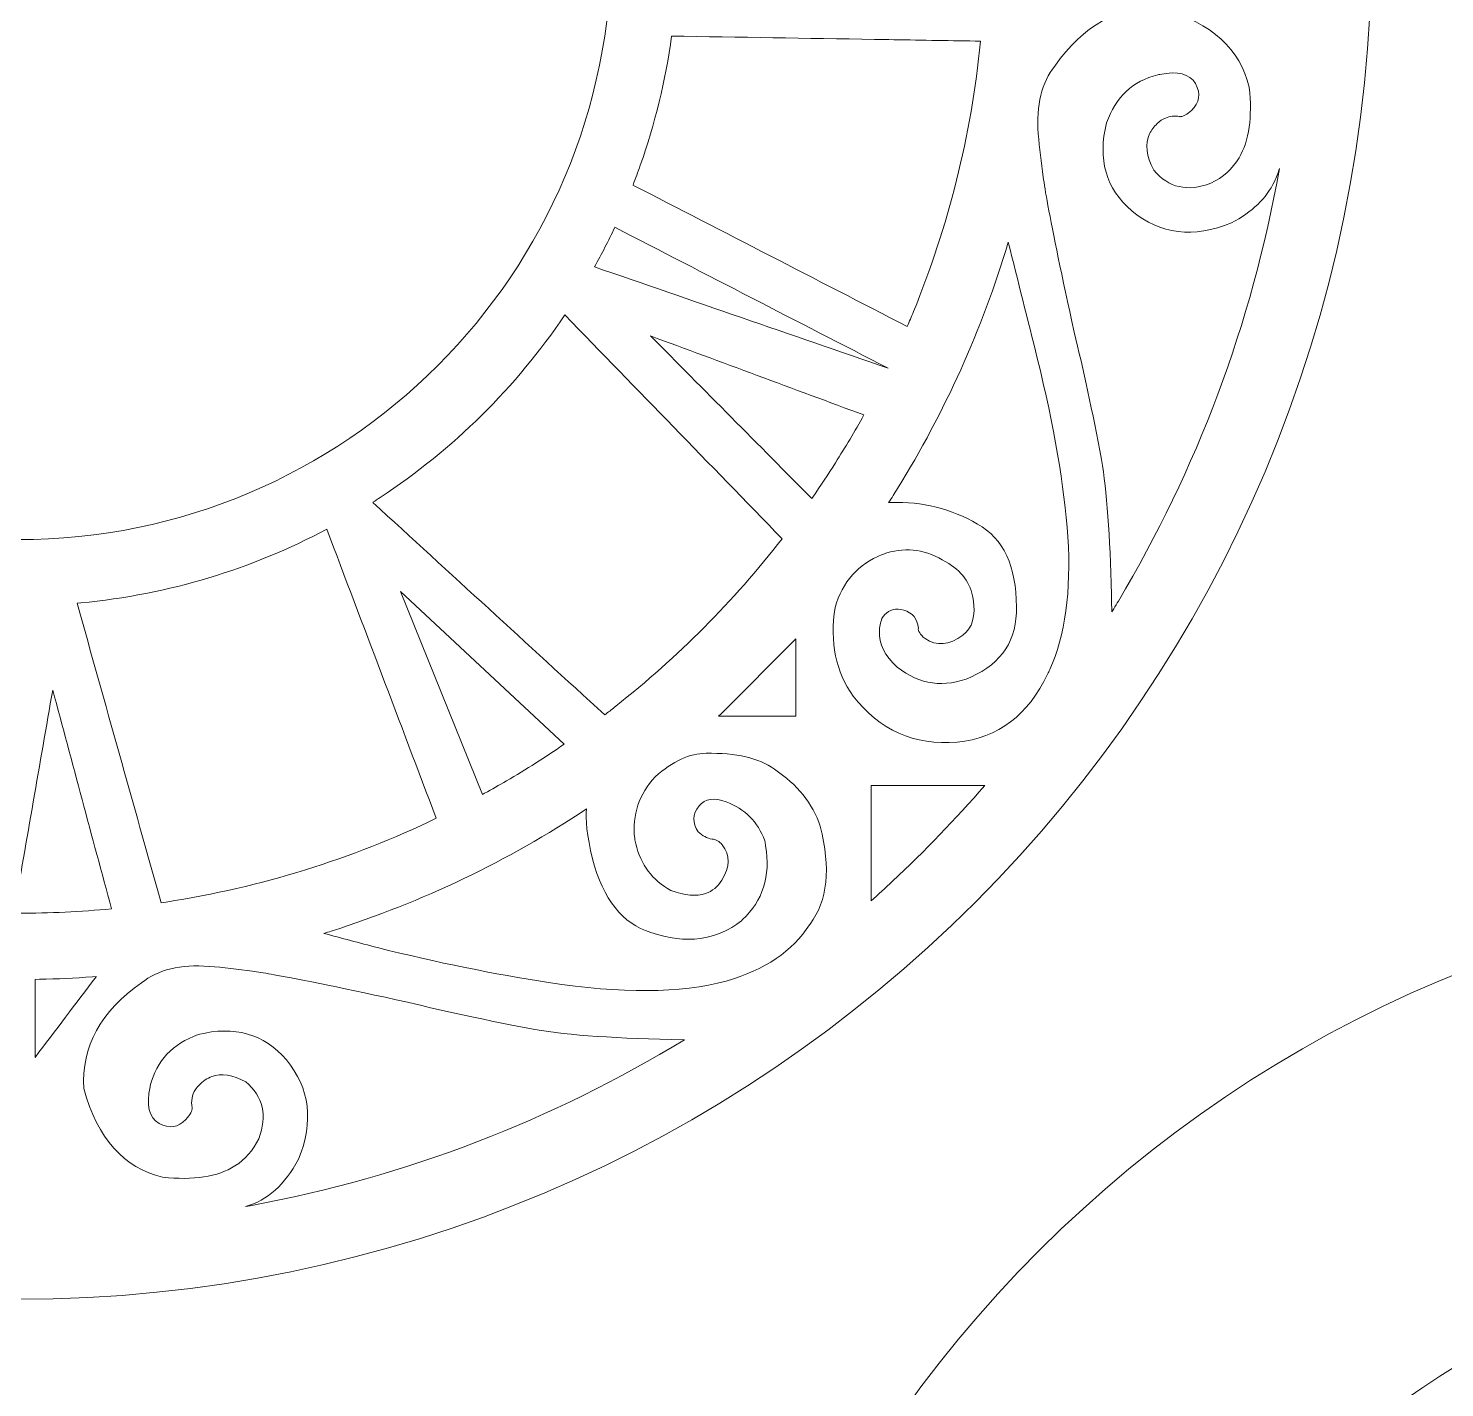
# Model space of a CAD drawing. Header units: inches. Extents: x -28.6 to 20.8, y -14.2 to 28.3.
# Drawn here: x 8.358 to 10.556, y 2.461 to 4.571 of the extents above; entities that cross this region are included whole.
import ezdxf

# ---------------------------------------------------------------- set-up
doc = ezdxf.new("R2010")
doc.units = ezdxf.units.IN
doc.header["$MEASUREMENT"] = 0
doc.layers.add('Layer 1', color=7, linetype='Continuous')

msp = doc.modelspace()

# ---------------------------------------------------------------- linework, layer by layer
at = {"layer": 'Layer 1', "color": 1, "lineweight": 9}
for points, knots in [([(6.2421, 4.7015), (6.2421, 3.5403), (7.1825, 2.5985), (8.3421, 2.5985), (8.3421, 2.5985), (9.5017, 2.5985), (10.4421, 3.5403), (10.4421, 4.7015)], [0, 0, 0, 0, 0.5, 0.5, 0.5, 0.5, 1, 1, 1, 1]), ([(7.4213, 4.6998), (7.4213, 4.1906), (7.8336, 3.7777), (8.3421, 3.7777), (8.3421, 3.7777), (8.8506, 3.7777), (9.2629, 4.1906), (9.2629, 4.6998)], [0, 0, 0, 0, 0.5, 0.5, 0.5, 0.5, 1, 1, 1, 1]), ([(9.9329, 4.3405), (9.9295, 4.3634), (9.9269, 4.3858), (9.9252, 4.4076), (9.9252, 4.4076), (9.9217, 4.4524), (9.9303, 4.4874), (9.9508, 4.5128), (9.9508, 4.5128), (9.9948, 4.5762), (10.0496, 4.6061), (10.115, 4.6025)], [0, 0, 0, 0, 0.333333, 0.333333, 0.333333, 0.333333, 0.666667, 0.666667, 0.666667, 0.666667, 1, 1, 1, 1]), ([(10.115, 4.6025), (10.115, 4.6025), (10.1189, 4.6014), (10.1189, 4.6014), (10.1189, 4.6014), (10.1943, 4.5794), (10.2388, 4.539), (10.2524, 4.48), (10.2524, 4.48), (10.2575, 4.4336), (10.2523, 4.3971), (10.2367, 4.3705), (10.2367, 4.3705), (10.2265, 4.3531), (10.2118, 4.3399), (10.1927, 4.3309), (10.1927, 4.3309), (10.1569, 4.3171), (10.1274, 4.3238), (10.1044, 4.3512), (10.1044, 4.3512), (10.0926, 4.3731), (10.0905, 4.392), (10.0979, 4.4078), (10.0979, 4.4078), (10.1006, 4.4134), (10.1045, 4.4187), (10.1097, 4.4236)], [0, 0, 0, 0, 0.142857, 0.142857, 0.142857, 0.142857, 0.285714, 0.285714, 0.285714, 0.285714, 0.428571, 0.428571, 0.428571, 0.428571, 0.571429, 0.571429, 0.571429, 0.571429, 0.714286, 0.714286, 0.714286, 0.714286, 0.857143, 0.857143, 0.857143, 0.857143, 1, 1, 1, 1]), ([(9.2963, 4.3281), (9.3002, 4.3383), (9.304, 4.3485), (9.3076, 4.3588), (9.3076, 4.3588), (9.3302, 4.4229), (9.3466, 4.4899), (9.3561, 4.5592)], [0, 0, 0, 0, 0.5, 0.5, 0.5, 0.5, 1, 1, 1, 1]), ([(9.3562, 4.5594), (9.4608, 4.5576), (9.5659, 4.5559), (9.6708, 4.5542), (9.6708, 4.5542), (9.6708, 4.5542), (9.6783, 4.554), (9.6783, 4.554), (9.6783, 4.554), (9.6783, 4.554), (9.6858, 4.5539), (9.6858, 4.5539), (9.6858, 4.5539), (9.6858, 4.5539), (9.6933, 4.5538), (9.6933, 4.5538), (9.6933, 4.5538), (9.6933, 4.5538), (9.7008, 4.5537), (9.7008, 4.5537), (9.7008, 4.5537), (9.7458, 4.5529), (9.7907, 4.5522), (9.8356, 4.5514)], [0, 0, 0, 0, 0.166667, 0.166667, 0.166667, 0.166667, 0.333333, 0.333333, 0.333333, 0.333333, 0.5, 0.5, 0.5, 0.5, 0.666667, 0.666667, 0.666667, 0.666667, 0.833333, 0.833333, 0.833333, 0.833333, 1, 1, 1, 1]), ([(9.7219, 4.1085), (9.7251, 4.1162), (9.7284, 4.1239), (9.7315, 4.1316), (9.7315, 4.1316), (9.7853, 4.2632), (9.821, 4.4041), (9.8356, 4.5513)], [0, 0, 0, 0, 0.5, 0.5, 0.5, 0.5, 1, 1, 1, 1]), ([(10.1446, 4.4343), (10.1451, 4.4342), (10.1456, 4.4342), (10.1461, 4.4343), (10.1461, 4.4343), (10.1505, 4.4346), (10.156, 4.4378), (10.1627, 4.4439), (10.1627, 4.4439), (10.1755, 4.4558), (10.1777, 4.4697), (10.1691, 4.4856), (10.1691, 4.4856), (10.1599, 4.5007), (10.1414, 4.5055), (10.1136, 4.4998), (10.1136, 4.4998), (10.1126, 4.4996), (10.1116, 4.4994), (10.1105, 4.4992), (10.1105, 4.4992), (10.0716, 4.4895), (10.0451, 4.4646), (10.0311, 4.4247)], [0, 0, 0, 0, 0.166667, 0.166667, 0.166667, 0.166667, 0.333333, 0.333333, 0.333333, 0.333333, 0.5, 0.5, 0.5, 0.5, 0.666667, 0.666667, 0.666667, 0.666667, 0.833333, 0.833333, 0.833333, 0.833333, 1, 1, 1, 1]), ([(10.0311, 4.4247), (10.0169, 4.3684), (10.0299, 4.3228), (10.0702, 4.2879), (10.0702, 4.2879), (10.1146, 4.2514), (10.1661, 4.2452), (10.2248, 4.2693), (10.2248, 4.2693), (10.2569, 4.2862), (10.2792, 4.3076), (10.2916, 4.3335), (10.2916, 4.3335), (10.2948, 4.34), (10.2973, 4.3467), (10.2992, 4.3537)], [0, 0, 0, 0, 0.25, 0.25, 0.25, 0.25, 0.5, 0.5, 0.5, 0.5, 0.75, 0.75, 0.75, 0.75, 1, 1, 1, 1]), ([(10.1097, 4.4236), (10.1136, 4.4274), (10.1179, 4.4302), (10.1223, 4.4321), (10.1223, 4.4321), (10.1292, 4.4351), (10.1366, 4.4358), (10.1446, 4.4343)], [0, 0, 0, 0, 0.5, 0.5, 0.5, 0.5, 1, 1, 1, 1]), ([(10.0392, 3.6654), (10.0392, 3.6654), (10.0423, 3.6705), (10.0423, 3.6705), (10.0423, 3.6705), (10.0447, 3.6745), (10.0471, 3.6784), (10.0494, 3.6824), (10.0494, 3.6824), (10.1706, 3.8856), (10.2566, 4.1121), (10.2992, 4.3537)], [0, 0, 0, 0, 0.333333, 0.333333, 0.333333, 0.333333, 0.666667, 0.666667, 0.666667, 0.666667, 1, 1, 1, 1]), ([(10.0392, 3.6654), (10.039, 3.6747), (10.0388, 3.6838), (10.0386, 3.6927), (10.0386, 3.6927), (10.0365, 3.7841), (10.0314, 3.8538), (10.0233, 3.9023), (10.0233, 3.9023), (10.0092, 3.9763), (9.9951, 4.0422), (9.9808, 4.0999), (9.9808, 4.0999), (9.9616, 4.1881), (9.948, 4.2536), (9.9401, 4.2963), (9.9401, 4.2963), (9.9365, 4.3158), (9.9341, 4.3305), (9.9329, 4.3405)], [0, 0, 0, 0, 0.2, 0.2, 0.2, 0.2, 0.4, 0.4, 0.4, 0.4, 0.6, 0.6, 0.6, 0.6, 0.8, 0.8, 0.8, 0.8, 1, 1, 1, 1]), ([(9.2365, 4.2011), (9.3876, 4.1489), (9.5411, 4.0959), (9.6922, 4.0437), (9.6922, 4.0437), (9.5508, 4.1165), (9.4094, 4.1896), (9.268, 4.2625)], [0, 0, 0, 0, 0.5, 0.5, 0.5, 0.5, 1, 1, 1, 1]), ([(9.6929, 3.8351), (9.6976, 3.8424), (9.7022, 3.8497), (9.7067, 3.857), (9.7067, 3.857), (9.7797, 3.9751), (9.8379, 4.1034), (9.8786, 4.2393)], [0, 0, 0, 0, 0.5, 0.5, 0.5, 0.5, 1, 1, 1, 1]), ([(9.9396, 3.5691), (9.9407, 3.5714), (9.9418, 3.5736), (9.9429, 3.576), (9.9429, 3.576), (9.9669, 3.6287), (9.9763, 3.6974), (9.971, 3.7822), (9.971, 3.7822), (9.9655, 3.8607), (9.9497, 3.9531), (9.9236, 4.0594), (9.9236, 4.0594), (9.9086, 4.1193), (9.8936, 4.1793), (9.8786, 4.2393)], [0, 0, 0, 0, 0.25, 0.25, 0.25, 0.25, 0.5, 0.5, 0.5, 0.5, 0.75, 0.75, 0.75, 0.75, 1, 1, 1, 1]), ([(8.8927, 3.8357), (8.8965, 3.8382), (8.9003, 3.8406), (8.9041, 3.8432), (8.9041, 3.8432), (9.0172, 3.9177), (9.1147, 4.0141), (9.1905, 4.1264)], [0, 0, 0, 0, 0.5, 0.5, 0.5, 0.5, 1, 1, 1, 1]), ([(9.5736, 3.8415), (9.5736, 3.8415), (9.5752, 3.8438), (9.5752, 3.8438), (9.5752, 3.8438), (9.5873, 3.8613), (9.5991, 3.879), (9.6104, 3.897), (9.6104, 3.897), (9.6258, 3.9213), (9.6405, 3.946), (9.6545, 3.9712)], [0, 0, 0, 0, 0.333333, 0.333333, 0.333333, 0.333333, 0.666667, 0.666667, 0.666667, 0.666667, 1, 1, 1, 1]), ([(9.6825, 3.6553), (9.6801, 3.6486), (9.6787, 3.6421), (9.6785, 3.6356), (9.6785, 3.6356), (9.6777, 3.6159), (9.6869, 3.5973), (9.7061, 3.5798), (9.7061, 3.5798), (9.7411, 3.5522), (9.7793, 3.547), (9.8207, 3.5643), (9.8207, 3.5643), (9.8691, 3.5864), (9.8925, 3.6227), (9.8911, 3.6732), (9.8911, 3.6732), (9.8913, 3.7364), (9.8712, 3.7793), (9.8308, 3.8019), (9.8308, 3.8019), (9.7898, 3.8258), (9.745, 3.837), (9.6969, 3.8353), (9.6969, 3.8353), (9.6969, 3.8353), (9.6929, 3.8351), (9.6929, 3.8351)], [0, 0, 0, 0, 0.142857, 0.142857, 0.142857, 0.142857, 0.285714, 0.285714, 0.285714, 0.285714, 0.428571, 0.428571, 0.428571, 0.428571, 0.571429, 0.571429, 0.571429, 0.571429, 0.714286, 0.714286, 0.714286, 0.714286, 0.857143, 0.857143, 0.857143, 0.857143, 1, 1, 1, 1]), ([(8.4337, 3.6789), (8.4337, 3.6789), (8.4394, 3.6795), (8.4394, 3.6795), (8.4394, 3.6795), (8.5763, 3.6924), (8.7053, 3.7323), (8.8212, 3.7939)], [0, 0, 0, 0, 0.5, 0.5, 0.5, 0.5, 1, 1, 1, 1]), ([(9.2523, 3.5057), (9.2523, 3.5057), (9.2545, 3.5073), (9.2545, 3.5073), (9.2545, 3.5073), (9.2595, 3.5112), (9.2645, 3.5151), (9.2695, 3.5191), (9.2695, 3.5191), (9.3657, 3.5949), (9.4524, 3.6823), (9.5276, 3.7791)], [0, 0, 0, 0, 0.333333, 0.333333, 0.333333, 0.333333, 0.666667, 0.666667, 0.666667, 0.666667, 1, 1, 1, 1]), ([(9.6825, 3.6553), (9.6838, 3.6574), (9.6852, 3.6592), (9.6866, 3.6608), (9.6866, 3.6608), (9.6944, 3.6693), (9.7043, 3.6718), (9.7163, 3.6682), (9.7163, 3.6682), (9.7301, 3.6643), (9.7376, 3.655), (9.739, 3.6401), (9.739, 3.6401), (9.7384, 3.6359), (9.7418, 3.6305), (9.7494, 3.6241), (9.7494, 3.6241), (9.7675, 3.612), (9.787, 3.6138), (9.808, 3.6294), (9.808, 3.6294), (9.8229, 3.6406), (9.8283, 3.6593), (9.824, 3.6858), (9.824, 3.6858), (9.8204, 3.7101), (9.8062, 3.7292), (9.7816, 3.7432), (9.7816, 3.7432), (9.7523, 3.7618), (9.7218, 3.7664), (9.6901, 3.757), (9.6901, 3.757), (9.6877, 3.7563), (9.6854, 3.7555), (9.683, 3.7547), (9.683, 3.7547), (9.6456, 3.7397), (9.6212, 3.7123), (9.6097, 3.6724), (9.6097, 3.6724), (9.6016, 3.6182), (9.611, 3.5724), (9.6379, 3.5349)], [0, 0, 0, 0, 0.090909, 0.090909, 0.090909, 0.090909, 0.181818, 0.181818, 0.181818, 0.181818, 0.272727, 0.272727, 0.272727, 0.272727, 0.363636, 0.363636, 0.363636, 0.363636, 0.454545, 0.454545, 0.454545, 0.454545, 0.545455, 0.545455, 0.545455, 0.545455, 0.636364, 0.636364, 0.636364, 0.636364, 0.727273, 0.727273, 0.727273, 0.727273, 0.818182, 0.818182, 0.818182, 0.818182, 0.909091, 0.909091, 0.909091, 0.909091, 1, 1, 1, 1]), ([(9.1894, 3.4601), (9.1894, 3.4601), (8.9356, 3.6971), (8.9356, 3.6971), (8.9356, 3.6971), (8.9356, 3.6971), (8.9356, 3.6971), (8.9356, 3.6971)], [0, 0, 0, 0, 0.5, 0.5, 0.5, 0.5, 1, 1, 1, 1]), ([(9.0628, 3.3821), (9.0628, 3.3821), (8.9356, 3.6971), (8.9356, 3.6971), (8.9356, 3.6971), (8.9356, 3.6971), (8.9356, 3.6971), (8.9356, 3.6971)], [0, 0, 0, 0, 0.5, 0.5, 0.5, 0.5, 1, 1, 1, 1]), ([(9.5489, 3.5037), (9.5489, 3.5037), (9.5489, 3.5055), (9.5489, 3.5055), (9.5489, 3.5055), (9.5489, 3.5055), (9.5489, 3.5074), (9.5489, 3.5074), (9.5489, 3.5074), (9.5489, 3.5074), (9.5489, 3.5076), (9.5489, 3.5076), (9.5489, 3.5076), (9.5489, 3.5076), (9.5489, 3.6236), (9.5489, 3.6236), (9.5489, 3.6236), (9.5489, 3.6236), (9.4328, 3.5075), (9.4328, 3.5075), (9.4328, 3.5075), (9.4328, 3.5075), (9.429, 3.5037), (9.429, 3.5037)], [0, 0, 0, 0, 0.166667, 0.166667, 0.166667, 0.166667, 0.333333, 0.333333, 0.333333, 0.333333, 0.5, 0.5, 0.5, 0.5, 0.666667, 0.666667, 0.666667, 0.666667, 0.833333, 0.833333, 0.833333, 0.833333, 1, 1, 1, 1]), ([(9.6379, 3.5349), (9.6786, 3.4819), (9.7324, 3.458), (9.7994, 3.4633), (9.7994, 3.4633), (9.8628, 3.4701), (9.9096, 3.5054), (9.9396, 3.5691)], [0, 0, 0, 0, 0.5, 0.5, 0.5, 0.5, 1, 1, 1, 1]), ([(9.0628, 3.3821), (9.0628, 3.3821), (9.066, 3.3839), (9.066, 3.3839), (9.066, 3.3839), (9.0773, 3.3901), (9.0886, 3.3966), (9.0998, 3.4031), (9.0998, 3.4031), (9.1304, 3.4211), (9.1603, 3.4401), (9.1894, 3.4601)], [0, 0, 0, 0, 0.333333, 0.333333, 0.333333, 0.333333, 0.666667, 0.666667, 0.666667, 0.666667, 1, 1, 1, 1]), ([(9.5007, 3.3103), (9.4897, 3.3397), (9.4698, 3.3598), (9.4408, 3.3706), (9.4408, 3.3706), (9.4225, 3.3778), (9.4085, 3.3758), (9.3987, 3.3645), (9.3987, 3.3645), (9.3885, 3.3514), (9.3881, 3.3379), (9.3975, 3.324), (9.3975, 3.324), (9.4039, 3.3179), (9.411, 3.3142), (9.4191, 3.3129), (9.4191, 3.3129), (9.4249, 3.3124), (9.4301, 3.3094), (9.4347, 3.304), (9.4347, 3.304), (9.4471, 3.288), (9.447, 3.2697), (9.4343, 3.2492), (9.4343, 3.2492), (9.4277, 3.2389), (9.4192, 3.232), (9.4089, 3.2285), (9.4089, 3.2285), (9.3946, 3.2235), (9.3766, 3.225), (9.3552, 3.2329), (9.3552, 3.2329), (9.3263, 3.2491), (9.3081, 3.2733), (9.3006, 3.3055), (9.3006, 3.3055), (9.3, 3.3082), (9.2994, 3.311), (9.2989, 3.3138), (9.2989, 3.3138), (9.2948, 3.3506), (9.3053, 3.3825), (9.3307, 3.4097), (9.3307, 3.4097), (9.358, 3.4339), (9.3843, 3.446), (9.4096, 3.446), (9.4096, 3.446), (9.4563, 3.4471), (9.4916, 3.4389), (9.5156, 3.4214), (9.5156, 3.4214), (9.5513, 3.3976), (9.575, 3.368), (9.5868, 3.3328), (9.5868, 3.3328), (9.6035, 3.2675), (9.5982, 3.2169), (9.5709, 3.1809)], [0, 0, 0, 0, 0.066667, 0.066667, 0.066667, 0.066667, 0.133333, 0.133333, 0.133333, 0.133333, 0.2, 0.2, 0.2, 0.2, 0.266667, 0.266667, 0.266667, 0.266667, 0.333333, 0.333333, 0.333333, 0.333333, 0.4, 0.4, 0.4, 0.4, 0.466667, 0.466667, 0.466667, 0.466667, 0.533333, 0.533333, 0.533333, 0.533333, 0.6, 0.6, 0.6, 0.6, 0.666667, 0.666667, 0.666667, 0.666667, 0.733333, 0.733333, 0.733333, 0.733333, 0.8, 0.8, 0.8, 0.8, 0.866667, 0.866667, 0.866667, 0.866667, 0.933333, 0.933333, 0.933333, 0.933333, 1, 1, 1, 1]), ([(9.8421, 3.396), (9.8421, 3.396), (9.8393, 3.396), (9.8393, 3.396), (9.8393, 3.396), (9.8393, 3.396), (9.8366, 3.396), (9.8366, 3.396), (9.8366, 3.396), (9.8366, 3.396), (9.8338, 3.396), (9.8338, 3.396), (9.8338, 3.396), (9.8338, 3.396), (9.8311, 3.396), (9.8311, 3.396), (9.8311, 3.396), (9.8311, 3.396), (9.8283, 3.396), (9.8283, 3.396), (9.8283, 3.396), (9.8283, 3.396), (9.8255, 3.396), (9.8255, 3.396), (9.8255, 3.396), (9.8255, 3.396), (9.8228, 3.396), (9.8228, 3.396), (9.8228, 3.396), (9.8228, 3.396), (9.82, 3.396), (9.82, 3.396), (9.82, 3.396), (9.82, 3.396), (9.8173, 3.396), (9.8173, 3.396), (9.8173, 3.396), (9.8173, 3.396), (9.8145, 3.396), (9.8145, 3.396), (9.8145, 3.396), (9.8145, 3.396), (9.8117, 3.396), (9.8117, 3.396), (9.8117, 3.396), (9.8117, 3.396), (9.809, 3.396), (9.809, 3.396), (9.809, 3.396), (9.809, 3.396), (9.8062, 3.396), (9.8062, 3.396), (9.8062, 3.396), (9.8062, 3.396), (9.8035, 3.396), (9.8035, 3.396), (9.8035, 3.396), (9.8035, 3.396), (9.8007, 3.396), (9.8007, 3.396), (9.8007, 3.396), (9.8007, 3.396), (9.798, 3.396), (9.798, 3.396), (9.798, 3.396), (9.798, 3.396), (9.7952, 3.396), (9.7952, 3.396), (9.7952, 3.396), (9.7952, 3.396), (9.7924, 3.396), (9.7924, 3.396), (9.7924, 3.396), (9.7924, 3.396), (9.7897, 3.396), (9.7897, 3.396), (9.7897, 3.396), (9.7897, 3.396), (9.7869, 3.396), (9.7869, 3.396), (9.7869, 3.396), (9.7869, 3.396), (9.7842, 3.396), (9.7842, 3.396), (9.7842, 3.396), (9.7842, 3.396), (9.7814, 3.396), (9.7814, 3.396), (9.7814, 3.396), (9.7814, 3.396), (9.7787, 3.396), (9.7787, 3.396), (9.7787, 3.396), (9.7787, 3.396), (9.7759, 3.396), (9.7759, 3.396), (9.7759, 3.396), (9.7759, 3.396), (9.7732, 3.396), (9.7732, 3.396), (9.7732, 3.396), (9.7732, 3.396), (9.7704, 3.396), (9.7704, 3.396), (9.7704, 3.396), (9.7704, 3.396), (9.7676, 3.396), (9.7676, 3.396), (9.7676, 3.396), (9.7676, 3.396), (9.7649, 3.396), (9.7649, 3.396), (9.7649, 3.396), (9.7649, 3.396), (9.7621, 3.396), (9.7621, 3.396), (9.7621, 3.396), (9.7621, 3.396), (9.7594, 3.396), (9.7594, 3.396), (9.7594, 3.396), (9.7594, 3.396), (9.7566, 3.396), (9.7566, 3.396), (9.7566, 3.396), (9.7566, 3.396), (9.7539, 3.396), (9.7539, 3.396), (9.7539, 3.396), (9.7539, 3.396), (9.7511, 3.396), (9.7511, 3.396), (9.7511, 3.396), (9.7511, 3.396), (9.7484, 3.396), (9.7484, 3.396), (9.7484, 3.396), (9.7484, 3.396), (9.7456, 3.396), (9.7456, 3.396), (9.7456, 3.396), (9.7456, 3.396), (9.7428, 3.396), (9.7428, 3.396), (9.7428, 3.396), (9.7428, 3.396), (9.7401, 3.396), (9.7401, 3.396), (9.7401, 3.396), (9.7401, 3.396), (9.7373, 3.396), (9.7373, 3.396), (9.7373, 3.396), (9.7373, 3.396), (9.7346, 3.396), (9.7346, 3.396), (9.7346, 3.396), (9.7346, 3.396), (9.7318, 3.396), (9.7318, 3.396), (9.7318, 3.396), (9.7318, 3.396), (9.7291, 3.396), (9.7291, 3.396), (9.7291, 3.396), (9.7291, 3.396), (9.7263, 3.396), (9.7263, 3.396), (9.7263, 3.396), (9.7263, 3.396), (9.7236, 3.396), (9.7236, 3.396), (9.7236, 3.396), (9.7236, 3.396), (9.7208, 3.396), (9.7208, 3.396), (9.7208, 3.396), (9.7208, 3.396), (9.7181, 3.396), (9.7181, 3.396), (9.7181, 3.396), (9.7181, 3.396), (9.7153, 3.396), (9.7153, 3.396), (9.7153, 3.396), (9.7153, 3.396), (9.7125, 3.396), (9.7125, 3.396), (9.7125, 3.396), (9.7125, 3.396), (9.7098, 3.396), (9.7098, 3.396), (9.7098, 3.396), (9.7098, 3.396), (9.707, 3.396), (9.707, 3.396), (9.707, 3.396), (9.707, 3.396), (9.7043, 3.396), (9.7043, 3.396), (9.7043, 3.396), (9.7043, 3.396), (9.7015, 3.396), (9.7015, 3.396), (9.7015, 3.396), (9.7015, 3.396), (9.6988, 3.396), (9.6988, 3.396), (9.6988, 3.396), (9.6988, 3.396), (9.696, 3.396), (9.696, 3.396), (9.696, 3.396), (9.696, 3.396), (9.6932, 3.396), (9.6932, 3.396), (9.6932, 3.396), (9.6932, 3.396), (9.6905, 3.396), (9.6905, 3.396), (9.6905, 3.396), (9.6905, 3.396), (9.6877, 3.396), (9.6877, 3.396), (9.6877, 3.396), (9.6877, 3.396), (9.685, 3.396), (9.685, 3.396), (9.685, 3.396), (9.685, 3.396), (9.6822, 3.396), (9.6822, 3.396), (9.6822, 3.396), (9.6822, 3.396), (9.6794, 3.396), (9.6794, 3.396), (9.6794, 3.396), (9.6794, 3.396), (9.6767, 3.396), (9.6767, 3.396), (9.6767, 3.396), (9.6767, 3.396), (9.6739, 3.396), (9.6739, 3.396), (9.6739, 3.396), (9.6739, 3.396), (9.6712, 3.396), (9.6712, 3.396), (9.6712, 3.396), (9.6712, 3.396), (9.6696, 3.396), (9.6696, 3.396), (9.6696, 3.396), (9.6696, 3.396), (9.6684, 3.396), (9.6684, 3.396), (9.6684, 3.396), (9.6684, 3.396), (9.6656, 3.396), (9.6656, 3.396)], [0, 0, 0, 0, 0.015385, 0.015385, 0.015385, 0.015385, 0.030769, 0.030769, 0.030769, 0.030769, 0.046154, 0.046154, 0.046154, 0.046154, 0.061538, 0.061538, 0.061538, 0.061538, 0.076923, 0.076923, 0.076923, 0.076923, 0.092308, 0.092308, 0.092308, 0.092308, 0.107692, 0.107692, 0.107692, 0.107692, 0.123077, 0.123077, 0.123077, 0.123077, 0.138462, 0.138462, 0.138462, 0.138462, 0.153846, 0.153846, 0.153846, 0.153846, 0.169231, 0.169231, 0.169231, 0.169231, 0.184615, 0.184615, 0.184615, 0.184615, 0.2, 0.2, 0.2, 0.2, 0.215385, 0.215385, 0.215385, 0.215385, 0.230769, 0.230769, 0.230769, 0.230769, 0.246154, 0.246154, 0.246154, 0.246154, 0.261538, 0.261538, 0.261538, 0.261538, 0.276923, 0.276923, 0.276923, 0.276923, 0.292308, 0.292308, 0.292308, 0.292308, 0.307692, 0.307692, 0.307692, 0.307692, 0.323077, 0.323077, 0.323077, 0.323077, 0.338462, 0.338462, 0.338462, 0.338462, 0.353846, 0.353846, 0.353846, 0.353846, 0.369231, 0.369231, 0.369231, 0.369231, 0.384615, 0.384615, 0.384615, 0.384615, 0.4, 0.4, 0.4, 0.4, 0.415385, 0.415385, 0.415385, 0.415385, 0.430769, 0.430769, 0.430769, 0.430769, 0.446154, 0.446154, 0.446154, 0.446154, 0.461538, 0.461538, 0.461538, 0.461538, 0.476923, 0.476923, 0.476923, 0.476923, 0.492308, 0.492308, 0.492308, 0.492308, 0.507692, 0.507692, 0.507692, 0.507692, 0.523077, 0.523077, 0.523077, 0.523077, 0.538462, 0.538462, 0.538462, 0.538462, 0.553846, 0.553846, 0.553846, 0.553846, 0.569231, 0.569231, 0.569231, 0.569231, 0.584615, 0.584615, 0.584615, 0.584615, 0.6, 0.6, 0.6, 0.6, 0.615385, 0.615385, 0.615385, 0.615385, 0.630769, 0.630769, 0.630769, 0.630769, 0.646154, 0.646154, 0.646154, 0.646154, 0.661538, 0.661538, 0.661538, 0.661538, 0.676923, 0.676923, 0.676923, 0.676923, 0.692308, 0.692308, 0.692308, 0.692308, 0.707692, 0.707692, 0.707692, 0.707692, 0.723077, 0.723077, 0.723077, 0.723077, 0.738462, 0.738462, 0.738462, 0.738462, 0.753846, 0.753846, 0.753846, 0.753846, 0.769231, 0.769231, 0.769231, 0.769231, 0.784615, 0.784615, 0.784615, 0.784615, 0.8, 0.8, 0.8, 0.8, 0.815385, 0.815385, 0.815385, 0.815385, 0.830769, 0.830769, 0.830769, 0.830769, 0.846154, 0.846154, 0.846154, 0.846154, 0.861538, 0.861538, 0.861538, 0.861538, 0.876923, 0.876923, 0.876923, 0.876923, 0.892308, 0.892308, 0.892308, 0.892308, 0.907692, 0.907692, 0.907692, 0.907692, 0.923077, 0.923077, 0.923077, 0.923077, 0.938462, 0.938462, 0.938462, 0.938462, 0.953846, 0.953846, 0.953846, 0.953846, 0.969231, 0.969231, 0.969231, 0.969231, 0.984615, 0.984615, 0.984615, 0.984615, 1, 1, 1, 1]), ([(9.6656, 3.2169), (9.6768, 3.2269), (9.6879, 3.2371), (9.6989, 3.2473), (9.6989, 3.2473), (9.7491, 3.2944), (9.7969, 3.344), (9.8421, 3.396)], [0, 0, 0, 0, 0.5, 0.5, 0.5, 0.5, 1, 1, 1, 1]), ([(8.5639, 3.214), (8.5639, 3.214), (8.5676, 3.2146), (8.5676, 3.2146), (8.5676, 3.2146), (8.5676, 3.2146), (8.5716, 3.2152), (8.5716, 3.2152), (8.5716, 3.2152), (8.7196, 3.2379), (8.8605, 3.2824), (8.9909, 3.3451)], [0, 0, 0, 0, 0.333333, 0.333333, 0.333333, 0.333333, 0.666667, 0.666667, 0.666667, 0.666667, 1, 1, 1, 1]), ([(8.8164, 3.1664), (8.8202, 3.1676), (8.8241, 3.1688), (8.8279, 3.17), (8.8279, 3.17), (8.9695, 3.2151), (9.1027, 3.2793), (9.2243, 3.3597)], [0, 0, 0, 0, 0.5, 0.5, 0.5, 0.5, 1, 1, 1, 1]), ([(9.4644, 3.1862), (9.426, 3.1553), (9.3792, 3.1493), (9.3238, 3.1681), (9.3238, 3.1681), (9.2802, 3.1813), (9.25, 3.2192), (9.2333, 3.2821), (9.2333, 3.2821), (9.2249, 3.3185), (9.2219, 3.3447), (9.2243, 3.3597)], [0, 0, 0, 0, 0.333333, 0.333333, 0.333333, 0.333333, 0.666667, 0.666667, 0.666667, 0.666667, 1, 1, 1, 1]), ([(9.5007, 3.3103), (9.5012, 3.3077), (9.5017, 3.3051), (9.5021, 3.3026), (9.5021, 3.3026), (9.5098, 3.2553), (9.4978, 3.2171), (9.4661, 3.1878), (9.4661, 3.1878), (9.4661, 3.1878), (9.4644, 3.1862), (9.4644, 3.1862)], [0, 0, 0, 0, 0.333333, 0.333333, 0.333333, 0.333333, 0.666667, 0.666667, 0.666667, 0.666667, 1, 1, 1, 1]), ([(11.3056, 3.2458), (12.3824, 3.2458), (13.2556, 2.3726), (13.2556, 1.2958), (13.2556, 1.2958), (13.2556, 0.2191), (12.3824, -0.6542), (11.3056, -0.6542), (11.3056, -0.6542), (10.2288, -0.6542), (9.3556, 0.2191), (9.3556, 1.2958), (9.3556, 1.2958), (9.3556, 2.3726), (10.2288, 3.2458), (11.3056, 3.2458)], [0, 0, 0, 0, 0.25, 0.25, 0.25, 0.25, 0.5, 0.5, 0.5, 0.5, 0.75, 0.75, 0.75, 0.75, 1, 1, 1, 1]), ([(8.3354, 3.1977), (8.3354, 3.1977), (8.3355, 3.1977), (8.3355, 3.1977), (8.3355, 3.1977), (8.3355, 3.1977), (8.3356, 3.1977), (8.3356, 3.1977), (8.3356, 3.1977), (8.3356, 3.1977), (8.3357, 3.1977), (8.3357, 3.1977), (8.3357, 3.1977), (8.3357, 3.1977), (8.3358, 3.1977), (8.3358, 3.1977), (8.3358, 3.1977), (8.3358, 3.1977), (8.3359, 3.1977), (8.3359, 3.1977), (8.3359, 3.1977), (8.3359, 3.1977), (8.3421, 3.1977), (8.3421, 3.1977), (8.3421, 3.1977), (8.391, 3.1977), (8.4393, 3.2001), (8.487, 3.2046)], [0, 0, 0, 0, 0.142857, 0.142857, 0.142857, 0.142857, 0.285714, 0.285714, 0.285714, 0.285714, 0.428571, 0.428571, 0.428571, 0.428571, 0.571429, 0.571429, 0.571429, 0.571429, 0.714286, 0.714286, 0.714286, 0.714286, 0.857143, 0.857143, 0.857143, 0.857143, 1, 1, 1, 1]), ([(9.1652, 3.0904), (9.0809, 3.1032), (8.9923, 3.1212), (8.8996, 3.1445), (8.8996, 3.1445), (8.8719, 3.1517), (8.8441, 3.1592), (8.8164, 3.1664)], [0, 0, 0, 0, 0.5, 0.5, 0.5, 0.5, 1, 1, 1, 1]), ([(9.5709, 3.1809), (9.5709, 3.1809), (9.5702, 3.1799), (9.5702, 3.1799), (9.5702, 3.1799), (9.5439, 3.1389), (9.5008, 3.1098), (9.441, 3.0925), (9.441, 3.0925), (9.3696, 3.0734), (9.2777, 3.0726), (9.1652, 3.0904)], [0, 0, 0, 0, 0.333333, 0.333333, 0.333333, 0.333333, 0.666667, 0.666667, 0.666667, 0.666667, 1, 1, 1, 1]), ([(8.4632, 3.0994), (8.4632, 3.0994), (8.4631, 3.0992), (8.4631, 3.0992), (8.4631, 3.0992), (8.4316, 3.0577), (8.4, 3.0156), (8.3686, 2.9741), (8.3686, 2.9741), (8.3686, 3.0143), (8.3688, 3.0549), (8.3688, 3.0951)], [0, 0, 0, 0, 0.333333, 0.333333, 0.333333, 0.333333, 0.666667, 0.666667, 0.666667, 0.666667, 1, 1, 1, 1]), ([(8.3688, 3.0951), (8.3688, 3.0951), (8.3751, 3.0952), (8.3751, 3.0952), (8.3751, 3.0952), (8.4027, 3.0958), (8.4302, 3.0971), (8.4574, 3.099), (8.4574, 3.099), (8.4574, 3.099), (8.4632, 3.0994), (8.4632, 3.0994)], [0, 0, 0, 0, 0.333333, 0.333333, 0.333333, 0.333333, 0.666667, 0.666667, 0.666667, 0.666667, 1, 1, 1, 1]), ([(8.7059, 3.1076), (8.683, 3.1111), (8.6606, 3.1136), (8.6388, 3.1153), (8.6388, 3.1153), (8.594, 3.1188), (8.559, 3.1103), (8.5336, 3.0897), (8.5336, 3.0897), (8.4702, 3.0457), (8.4403, 2.991), (8.4439, 2.9255)], [0, 0, 0, 0, 0.333333, 0.333333, 0.333333, 0.333333, 0.666667, 0.666667, 0.666667, 0.666667, 1, 1, 1, 1]), ([(9.376, 3.0015), (9.271, 3.0031), (9.1974, 3.0083), (9.144, 3.0173), (9.144, 3.0173), (9.07, 3.0313), (9.0042, 3.0454), (8.9465, 3.0597), (8.9465, 3.0597), (8.8505, 3.0807), (8.7814, 3.0949), (8.7393, 3.1023), (8.7393, 3.1023), (8.7269, 3.1045), (8.7169, 3.1062), (8.7092, 3.1072), (8.7092, 3.1072), (8.7092, 3.1072), (8.7059, 3.1076), (8.7059, 3.1076)], [0, 0, 0, 0, 0.2, 0.2, 0.2, 0.2, 0.4, 0.4, 0.4, 0.4, 0.6, 0.6, 0.6, 0.6, 0.8, 0.8, 0.8, 0.8, 1, 1, 1, 1]), ([(8.6217, 3.0094), (8.678, 3.0236), (8.7235, 3.0106), (8.7584, 2.9703), (8.7584, 2.9703), (8.7949, 2.9259), (8.8012, 2.8744), (8.7771, 2.8158), (8.7771, 2.8158), (8.7562, 2.7762), (8.7291, 2.7522), (8.6948, 2.7425)], [0, 0, 0, 0, 0.333333, 0.333333, 0.333333, 0.333333, 0.666667, 0.666667, 0.666667, 0.666667, 1, 1, 1, 1]), ([(8.6121, 2.8959), (8.6124, 2.8913), (8.6092, 2.8852), (8.6025, 2.8778), (8.6025, 2.8778), (8.5906, 2.865), (8.5767, 2.8629), (8.5608, 2.8714), (8.5608, 2.8714), (8.5453, 2.8808), (8.5407, 2.8999), (8.5469, 2.9285), (8.5469, 2.9285), (8.5469, 2.9285), (8.5472, 2.93), (8.5472, 2.93), (8.5472, 2.93), (8.5569, 2.9689), (8.5817, 2.9954), (8.6217, 3.0094)], [0, 0, 0, 0, 0.2, 0.2, 0.2, 0.2, 0.4, 0.4, 0.4, 0.4, 0.6, 0.6, 0.6, 0.6, 0.8, 0.8, 0.8, 0.8, 1, 1, 1, 1]), ([(8.6948, 2.7425), (8.6948, 2.7425), (8.7024, 2.7438), (8.7024, 2.7438), (8.7024, 2.7438), (8.945, 2.7884), (9.1727, 2.8773), (9.376, 3.0015)], [0, 0, 0, 0, 0.5, 0.5, 0.5, 0.5, 1, 1, 1, 1]), ([(8.4439, 2.9255), (8.4656, 2.8478), (8.5064, 2.802), (8.5664, 2.7882), (8.5664, 2.7882), (8.6143, 2.7828), (8.6517, 2.7886), (8.6785, 2.8055), (8.6785, 2.8055), (8.6946, 2.8156), (8.7069, 2.8297), (8.7154, 2.8478), (8.7154, 2.8478), (8.7293, 2.8836), (8.7225, 2.9131), (8.6952, 2.9362), (8.6952, 2.9362), (8.6751, 2.947), (8.6575, 2.9497), (8.6425, 2.9442), (8.6425, 2.9442), (8.6354, 2.9416), (8.6288, 2.9372), (8.6228, 2.9308)], [0, 0, 0, 0, 0.166667, 0.166667, 0.166667, 0.166667, 0.333333, 0.333333, 0.333333, 0.333333, 0.5, 0.5, 0.5, 0.5, 0.666667, 0.666667, 0.666667, 0.666667, 0.833333, 0.833333, 0.833333, 0.833333, 1, 1, 1, 1]), ([(8.6228, 2.9308), (8.6207, 2.9287), (8.6189, 2.9265), (8.6174, 2.9242), (8.6174, 2.9242), (8.6119, 2.9157), (8.6101, 2.9063), (8.6121, 2.8959)], [0, 0, 0, 0, 0.5, 0.5, 0.5, 0.5, 1, 1, 1, 1]), ([(11.3056, 2.7008), (12.0814, 2.7008), (12.7106, 2.0717), (12.7106, 1.2958), (12.7106, 1.2958), (12.7106, 0.52), (12.0814, -0.1092), (11.3056, -0.1092), (11.3056, -0.1092), (10.5298, -0.1092), (9.9006, 0.52), (9.9006, 1.2958), (9.9006, 1.2958), (9.9006, 2.0717), (10.5298, 2.7008), (11.3056, 2.7008)], [0, 0, 0, 0, 0.25, 0.25, 0.25, 0.25, 0.5, 0.5, 0.5, 0.5, 0.75, 0.75, 0.75, 0.75, 1, 1, 1, 1])]:
    msp.add_open_spline(points, degree=3, knots=knots, dxfattribs=at)
for points in [[(9.2962, 4.328), (9.4376, 4.2552), (9.5805, 4.1814), (9.7219, 4.1085)], [(9.2365, 4.2011), (9.2477, 4.2212), (9.2582, 4.2416), (9.268, 4.2624)], [(9.5276, 3.7791), (9.4143, 3.8959), (9.3039, 4.0096), (9.1905, 4.1264)], [(9.6545, 3.9712), (9.5467, 4.0112), (9.4314, 4.0539), (9.3235, 4.0939)], [(9.5736, 3.8415), (9.4921, 3.9239), (9.4051, 4.0115), (9.3236, 4.0939)], [(9.2523, 3.5057), (9.1323, 3.6156), (9.0124, 3.7256), (8.8924, 3.8355)], [(8.8211, 3.7939), (8.8777, 3.6443), (8.9343, 3.4947), (8.9909, 3.3451)], [(8.5639, 3.214), (8.52, 3.3707), (8.4775, 3.5222), (8.4337, 3.6789)], [(8.3354, 3.1977), (8.3552, 3.311), (8.376, 3.4309), (8.3958, 3.5442)], [(8.487, 3.2046), (8.4568, 3.3165), (8.426, 3.4323), (8.3958, 3.5442)], [(9.429, 3.5037), (9.469, 3.5037), (9.509, 3.5037), (9.5489, 3.5037)], [(9.6656, 3.396), (9.6656, 3.3371), (9.6656, 3.2758), (9.6656, 3.2169)]]:
    msp.add_open_spline(points, degree=3, dxfattribs=at)

doc.saveas('drawing.dxf')
